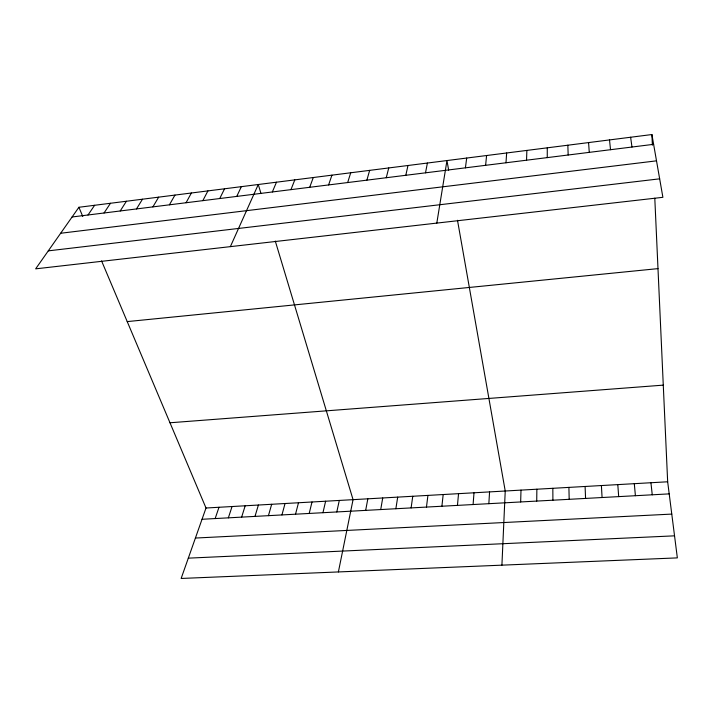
<?xml version="1.0" encoding="UTF-8"?>
<svg xmlns="http://www.w3.org/2000/svg" width="713" height="713" viewBox="0 0 713 713"><rect width="100%" height="100%" fill="white"/><g stroke="black" fill="none" stroke-linecap="round" stroke-linejoin="round"><path stroke-width="1.07" d="M547.263 157.618L547.272 147.823M536.729 501.079L536.862 489.216M520.659 501.952L520.998 490.116M526.542 160.211L526.871 150.416M501.916 565.159L505.232 491.007L457.496 220.272M488.851 503.681L489.564 491.899M505.989 162.778L506.649 152.983M473.093 504.546L474.011 492.781M457.452 505.392L458.548 493.663M485.615 165.318L486.587 155.532M441.9 506.239L443.183 494.537M426.463 507.077L427.925 495.401M465.411 167.84L466.694 158.054M411.116 507.914L412.756 496.266M395.867 508.743L397.694 497.121M436.811 223.098L446.962 160.559L448.655 170.157M380.724 509.563L382.721 497.968M365.671 510.383L367.837 498.815M425.509 172.831L427.399 163.045M338.39 571.933L353.06 499.653L275.289 241.065M336.794 511.952L339.299 500.437M405.804 175.291L407.988 165.505M322.962 512.7L325.618 501.212M309.201 513.449L312.009 501.988M386.268 177.733L388.745 167.947M295.53 514.198L298.489 502.754M281.938 514.938L285.048 503.521M366.883 180.148L369.646 170.371M268.427 515.668L271.68 504.278M254.987 516.399L258.4 505.036M347.668 182.555L350.716 172.778M241.636 517.13L245.183 505.784M228.356 517.852L232.055 506.533M215.157 518.565L218.998 507.273M328.604 184.934L331.928 175.157M101.567 260.896L206.012 508.012L181.147 578.457L677.35 557.887L667.662 481.783L654.792 198.178M309.7 187.296L313.292 177.528M290.949 189.64L294.808 179.872M272.348 191.966L276.466 182.198M230.37 246.636L258.275 184.507L261.003 193.597M236.743 196.414L241.368 186.654M219.729 198.535L224.577 188.785M202.831 200.647L207.92 190.906M186.066 202.742L191.378 193M169.418 204.818L174.961 195.086M152.894 206.886L158.66 197.153M136.495 208.936L142.475 199.212M120.221 210.968L126.406 201.253M104.053 212.982L110.462 203.276M88.011 214.987L94.624 205.282M78.902 207.278L35.65 268.846L662.894 197.314L651.905 134.543L78.902 207.278L82.779 216.458M72.084 216.984L653.616 144.329M60.65 233.258L656.504 160.844M48.279 250.869L659.659 178.829M127.217 321.599L657.992 268.623M169.979 422.773L663.277 385.136M206.012 508.012L667.662 481.783M202.029 519.278L669.204 493.877M195.407 538.048L671.78 514.091M188.312 558.154L674.543 535.837M630.622 137.244L631.976 147.038M650.933 482.737L652.252 494.804M609.517 139.926L610.524 149.712M634.303 483.681L635.408 495.713M617.797 484.617L618.688 496.622M588.59 142.582L589.259 152.377M601.398 485.544L602.075 497.531M651.905 134.543L652.386 145.185M585.097 486.471L585.569 498.423M567.842 145.211L568.172 155.006M568.912 487.389L569.179 499.314M552.833 488.307L552.905 500.205"/></g></svg>
